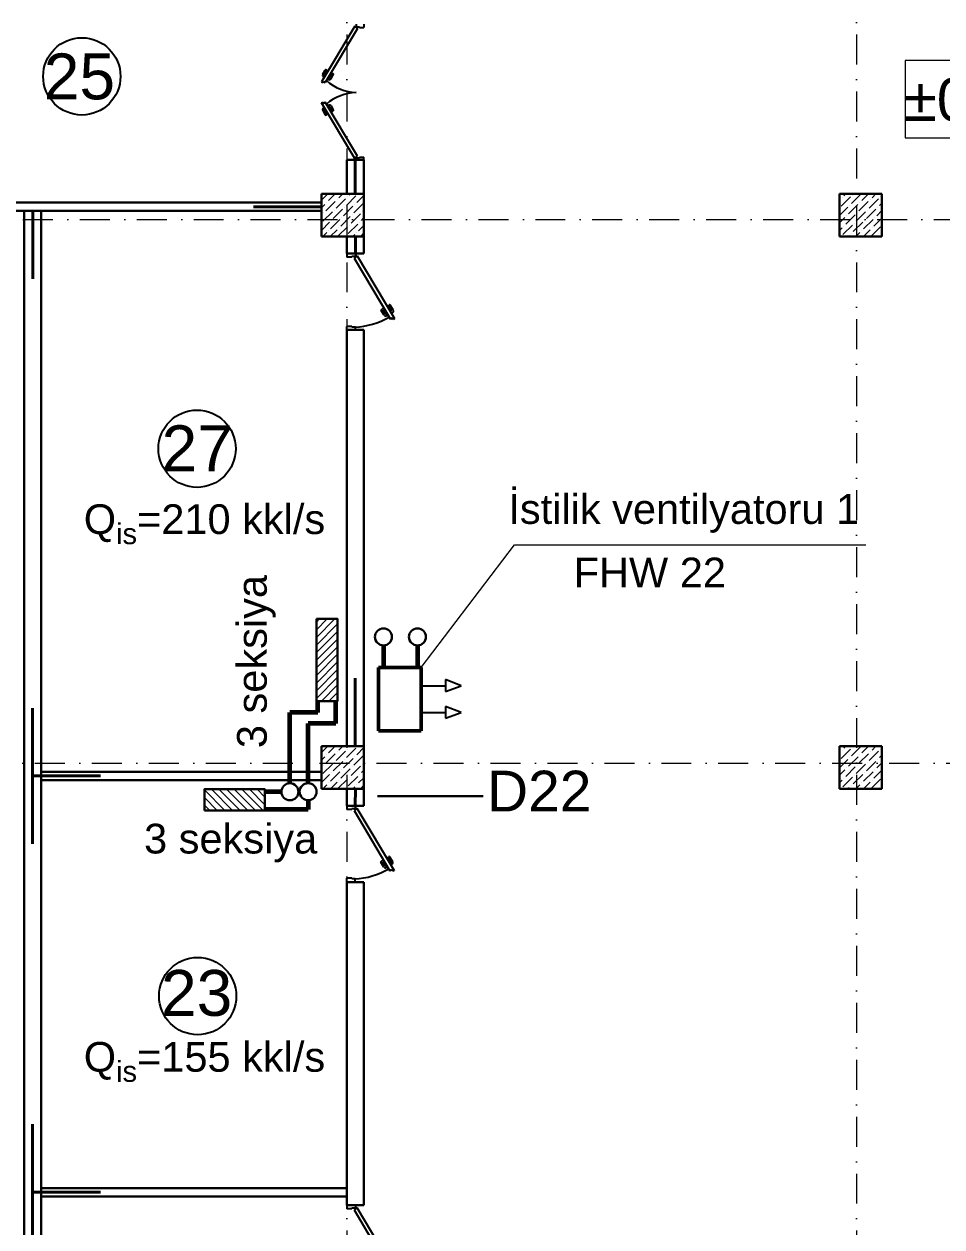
# Model space of a CAD drawing. Header units: millimetres. Extents: x 895788 to 1136524, y -21936 to 400945.
# Drawn here: x 934390 to 945195, y 161572 to 175730 of the extents above; entities that cross this region are included whole.
import ezdxf

# ---------------------------------------------------------------- set-up
doc = ezdxf.new("R2010")
doc.units = ezdxf.units.MM
doc.linetypes.add('Штрихпунктирная', pattern=[670.277762, 352.777767, -176.388884, 0, -141.111112])
doc.layers.add('0_ANNOT_Dimensions', color=7, linetype='Continuous')
doc.layers.add('0_Ном._пера__95', color=1, linetype='Continuous', lineweight=25, true_color=0xff0909)
for name, color, linetype, lineweight in [('ДВЕРИ', 7, 'Continuous', 5), ('оси_Ном._пера__1', 7, 'Continuous', 15), ('оси_Ном._пера__242_Ном._пера__1', 7, 'Continuous', 15), ('перегородка_Ном._пера__7', 7, 'Continuous', 60)]:
    doc.layers.add(name, color=color, linetype=linetype, lineweight=lineweight)
doc.styles.get("Standard").update_dxf_attribs({"font": 'arial.ttf', "height": 400})
doc.styles.add('СГЕНЕРИР_СТИЛЬ_1', font='arial.ttf')
pattern_1 = [(45, (615331.75, -339072.136), (44.9012806, -44.9012806), [])]
pattern_2 = [(315, (316159.393, 373528.406), (-44.9012806, -44.9012806), [])]

msp = doc.modelspace()

# ---------------------------------------------------------------- hatches: boundary and pattern name
at = {"linetype": 'ByBlock', "lineweight": 20, "ltscale": 1.1}
h = msp.add_hatch(dxfattribs=at)
h.set_pattern_fill('ANSI31', scale=20, angle=450, style=0)
h.set_pattern_definition(pattern_1)
h.paths.add_polyline_path([(937831.669, 168727.727), (938081.669, 168727.727), (938081.669, 167760.8), (937831.669, 167760.8)])
h = msp.add_hatch(dxfattribs=at)
h.set_pattern_fill('ANSI31', scale=20, angle=450, style=0)
h.set_pattern_definition(pattern_1)
h.paths.add_polyline_path([(937831.669, 168727.727), (938081.669, 168727.727), (938081.669, 167760.8), (937831.669, 167760.8)])
h = msp.add_hatch(dxfattribs=at)
h.set_pattern_fill('ANSI31', scale=20, angle=360, style=0)
h.set_pattern_definition(pattern_2)
h.paths.add_polyline_path([(936512.664, 166473.702), (936512.664, 166723.702), (937225.796, 166723.702), (937225.796, 166473.702)])
h = msp.add_hatch(dxfattribs=at)
h.set_pattern_fill('ANSI31', scale=20, angle=360, style=0)
h.set_pattern_definition(pattern_2)
h.paths.add_polyline_path([(936512.664, 166473.702), (936512.664, 166723.702), (937225.796, 166723.702), (937225.796, 166473.702)])

# ---------------------------------------------------------------- linework, layer by layer
at = {"color": 0, "lineweight": 30}
for p, q in [((938190.366, 174129.736), (938390.366, 174129.736)), ((938190.366, 174129.736), (938190.366, 173730.711)), ((938390.366, 173730.711), (938390.366, 174129.736)), ((938190.366, 173730.711), (938390.366, 173730.711)), ((934190.384, 173629.736), (937890.737, 173629.736)), ((937890.737, 173529.736), (934190.384, 173529.736)), ((934390.366, 154029.736), (934390.366, 173529.736)), ((934590.366, 173529.736), (934590.364, 149529.358)), ((938190.366, 173029.711), (938190.366, 173230.711)), ((938390.366, 173230.711), (938390.366, 173029.711)), ((938190.366, 173029.711), (938390.366, 173029.711)), ((938190.366, 172129.711), (938390.366, 172129.711)), ((938190.366, 167229.736), (938190.366, 172129.711)), ((938390.366, 172129.711), (938390.366, 166529.736)), ((937890.366, 166929.736), (934590.366, 166929.736)), ((934590.366, 166929.736), (934590.366, 166829.736)), ((937890.366, 166829.736), (937890.366, 166929.736)), ((934590.366, 166829.736), (937890.366, 166829.736)), ((938190.366, 166529.736), (938190.366, 166729.736)), ((938190.19, 166529.736), (938390.19, 166529.736)), ((938190.19, 165629.736), (938390.19, 165629.736)), ((938190.366, 161829.751), (938190.366, 165629.736)), ((938390.366, 165629.736), (938390.366, 161829.751)), ((938190.542, 162029.736), (934590.366, 162029.736)), ((934590.366, 162029.736), (934590.366, 161929.736)), ((938190.542, 161929.736), (938190.542, 162029.736)), ((934590.366, 161929.736), (938190.542, 161929.736)), ((938190.366, 161829.751), (938390.366, 161829.751))]:
    msp.add_line(p, q, dxfattribs=at)
at = {"lineweight": 40}
for p, q in [((938289.669, 173729.736), (938289.669, 174129.736)), ((937890.737, 173578.954), (937090.737, 173578.954)), ((934492.936, 173529.736), (934492.936, 172729.736)), ((938290.366, 173029.711), (938290.366, 173229.736)), ((938289.669, 167229.736), (938289.669, 168029.736)), ((934490.366, 166879.736), (934490.366, 167679.736)), ((935290.366, 166879.736), (934490.366, 166879.736)), ((934490.366, 166079.736), (934490.366, 166879.736)), ((938290.454, 166729.736), (938289.669, 166529.736)), ((934490.366, 161979.736), (934490.366, 162779.736)), ((935290.366, 161979.736), (934490.366, 161979.736)), ((934490.366, 161179.736), (934490.366, 161979.736))]:
    msp.add_line(p, q, dxfattribs=at)
at = {"color": 3, "lineweight": 30}
for p, q in [((938390.737, 173729.736), (937890.737, 173729.736)), ((937890.737, 173729.736), (937890.737, 173229.736)), ((938390.737, 173229.736), (938390.737, 173729.736)), ((944488.782, 173729.736), (943988.782, 173729.736)), ((943988.782, 173729.736), (943988.782, 173229.736)), ((944488.782, 173229.736), (944488.782, 173729.736)), ((937890.737, 173229.736), (938390.737, 173229.736)), ((943988.782, 173229.736), (944488.782, 173229.736)), ((938390.542, 167229.736), (937890.542, 167229.736)), ((937890.542, 167229.736), (937890.542, 166729.736)), ((938390.542, 166729.736), (938390.542, 167229.736)), ((944488.588, 167229.736), (943988.588, 167229.736)), ((943988.588, 167229.736), (943988.588, 166729.736)), ((944488.588, 166729.736), (944488.588, 167229.736)), ((937890.542, 166729.736), (938390.542, 166729.736)), ((943988.588, 166729.736), (944488.588, 166729.736))]:
    msp.add_line(p, q, dxfattribs=at)
at = {"lineweight": 9}
for p, q in [((937890.737, 173655.325), (937963.915, 173728.503)), ((937974.964, 173651.163), (938053.537, 173729.736)), ((938096.498, 173684.308), (938141.925, 173729.736)), ((938218.032, 173717.454), (938230.314, 173729.736)), ((938317.469, 173728.503), (938317.469, 173728.503)), ((944041.365, 173706.406), (944064.695, 173729.736)), ((944129.753, 173618.017), (944240.239, 173728.503)), ((944140.802, 173717.454), (944140.802, 173717.454)), ((944251.287, 173651.163), (944329.861, 173729.736)), ((944372.821, 173684.308), (944418.249, 173729.736)), ((937890.737, 173566.936), (937930.77, 173606.969)), ((937941.818, 173529.629), (938052.304, 173640.114)), ((937952.867, 173629.066), (937952.867, 173629.066)), ((938063.352, 173562.774), (938173.838, 173673.26)), ((938074.401, 173662.211), (938074.401, 173662.211)), ((938151.741, 173474.386), (938262.226, 173584.872)), ((938184.886, 173595.92), (938295.372, 173706.406)), ((938195.935, 173695.357), (938195.935, 173695.357)), ((938273.275, 173507.532), (938383.76, 173618.017)), ((938284.323, 173606.969), (938284.323, 173606.969)), ((938306.42, 173629.066), (938390.737, 173713.383)), ((943988.782, 173653.823), (943997.171, 173662.211)), ((944008.219, 173584.872), (944118.705, 173695.357)), ((944019.268, 173684.308), (944019.268, 173684.308)), ((944096.608, 173496.483), (944207.093, 173606.969)), ((944107.656, 173595.92), (944107.656, 173595.92)), ((944218.142, 173529.629), (944328.627, 173640.114)), ((944229.19, 173629.066), (944229.19, 173629.066)), ((944339.676, 173562.774), (944450.161, 173673.26)), ((944350.724, 173662.211), (944350.724, 173662.211)), ((944461.21, 173595.92), (944488.782, 173623.493)), ((944472.258, 173695.357), (944472.258, 173695.357)), ((937890.737, 173478.548), (937897.624, 173485.435)), ((937908.673, 173408.095), (938019.158, 173518.58)), ((937919.721, 173507.532), (937919.721, 173507.532)), ((938030.207, 173441.241), (938140.692, 173551.726)), ((938041.255, 173540.677), (938041.255, 173540.677)), ((938118.595, 173352.852), (938229.08, 173463.338)), ((938129.644, 173452.289), (938129.644, 173452.289)), ((938162.789, 173573.823), (938162.789, 173573.823)), ((938240.129, 173385.998), (938350.614, 173496.483)), ((938251.178, 173485.435), (938251.178, 173485.435)), ((938361.663, 173419.143), (938390.737, 173448.218)), ((938372.712, 173518.58), (938372.712, 173518.58)), ((943988.782, 173477.046), (944085.559, 173573.823)), ((943988.782, 173388.658), (944052.414, 173452.289)), ((944063.462, 173374.949), (944173.948, 173485.435)), ((944074.511, 173474.386), (944074.511, 173474.386)), ((944184.996, 173408.095), (944295.482, 173518.58)), ((944196.045, 173507.532), (944196.045, 173507.532)), ((944306.53, 173441.241), (944417.016, 173551.726)), ((944317.579, 173540.677), (944317.579, 173540.677)), ((944394.918, 173352.852), (944488.782, 173446.716)), ((944405.967, 173452.289), (944405.967, 173452.289)), ((944428.064, 173474.386), (944488.782, 173535.104)), ((944439.113, 173573.823), (944439.113, 173573.823)), ((937890.737, 173301.771), (937986.012, 173397.046)), ((937974.964, 173297.609), (937974.964, 173297.609)), ((937995.479, 173229.736), (938074.401, 173308.658)), ((937997.061, 173319.707), (938107.546, 173430.192)), ((938008.11, 173419.143), (938008.11, 173419.143)), ((938085.449, 173231.318), (938195.935, 173341.804)), ((938096.498, 173330.755), (938096.498, 173330.755)), ((938206.983, 173264.464), (938317.469, 173374.949)), ((938218.032, 173363.901), (938218.032, 173363.901)), ((938328.517, 173297.609), (938390.737, 173359.829)), ((938339.566, 173397.046), (938339.566, 173397.046)), ((943988.782, 173300.27), (944019.268, 173330.755)), ((944030.317, 173253.415), (944140.802, 173363.901)), ((944041.365, 173352.852), (944041.365, 173352.852)), ((944151.851, 173286.561), (944262.336, 173397.046)), ((944162.899, 173385.998), (944162.899, 173385.998)), ((944251.287, 173297.609), (944251.287, 173297.609)), ((944271.802, 173229.736), (944350.724, 173308.658)), ((944273.385, 173319.707), (944383.87, 173430.192)), ((944284.433, 173419.143), (944284.433, 173419.143)), ((944361.773, 173231.318), (944472.258, 173341.804)), ((944372.821, 173330.755), (944372.821, 173330.755)), ((937907.09, 173229.736), (937952.867, 173275.512)), ((938184.886, 173242.367), (938184.886, 173242.367)), ((938260.644, 173229.736), (938284.323, 173253.415)), ((938306.42, 173275.512), (938306.42, 173275.512)), ((938349.032, 173229.736), (938390.737, 173271.441)), ((944008.219, 173231.318), (944008.219, 173231.318)), ((944095.026, 173229.736), (944107.656, 173242.367)), ((944129.753, 173264.464), (944129.753, 173264.464)), ((944183.414, 173229.736), (944229.19, 173275.512)), ((944461.21, 173242.367), (944461.21, 173242.367)), ((944483.307, 173264.464), (944488.782, 173269.939)), ((937890.542, 167154.935), (937964.11, 167228.503)), ((937975.159, 167151.163), (938053.732, 167229.736)), ((938096.693, 167184.308), (938142.12, 167229.736)), ((938185.081, 167095.92), (938295.567, 167206.406)), ((938218.227, 167217.454), (938230.509, 167229.736)), ((938306.615, 167129.066), (938390.542, 167212.993)), ((938317.664, 167228.503), (938317.664, 167228.503)), ((944041.56, 167206.406), (944064.89, 167229.736)), ((944129.948, 167118.017), (944240.434, 167228.503)), ((944140.997, 167217.454), (944140.997, 167217.454)), ((944251.482, 167151.163), (944330.055, 167229.736)), ((944373.016, 167184.308), (944418.444, 167229.736)), ((937890.542, 167066.546), (937930.965, 167106.969)), ((937942.013, 167029.629), (938052.499, 167140.114)), ((937953.062, 167129.066), (937953.062, 167129.066)), ((938063.547, 167062.774), (938174.033, 167173.26)), ((938074.596, 167162.211), (938074.596, 167162.211)), ((938151.936, 166974.386), (938262.421, 167084.872)), ((938162.984, 167073.823), (938162.984, 167073.823)), ((938196.13, 167195.357), (938196.13, 167195.357)), ((938273.47, 167007.532), (938383.955, 167118.017)), ((938284.518, 167106.969), (938284.518, 167106.969)), ((943988.588, 167153.433), (943997.366, 167162.211)), ((943988.588, 166976.656), (944085.754, 167073.823)), ((944008.414, 167084.872), (944118.9, 167195.357)), ((944019.463, 167184.308), (944019.463, 167184.308)), ((944096.803, 166996.483), (944207.288, 167106.969)), ((944107.851, 167095.92), (944107.851, 167095.92)), ((944218.337, 167029.629), (944328.822, 167140.114)), ((944229.385, 167129.066), (944229.385, 167129.066)), ((944339.871, 167062.774), (944450.356, 167173.26)), ((944350.919, 167162.211), (944350.919, 167162.211)), ((944439.308, 167073.823), (944439.308, 167073.823)), ((944461.405, 167095.92), (944488.588, 167123.103)), ((944472.453, 167195.357), (944472.453, 167195.357)), ((937890.542, 166978.158), (937897.819, 166985.435)), ((937908.868, 166908.095), (938019.353, 167018.58)), ((937919.916, 167007.532), (937919.916, 167007.532)), ((937997.256, 166819.707), (938107.741, 166930.192)), ((938030.402, 166941.241), (938140.887, 167051.726)), ((938041.45, 167040.677), (938041.45, 167040.677)), ((938118.79, 166852.852), (938229.275, 166963.338)), ((938129.838, 166952.289), (938129.838, 166952.289)), ((938240.324, 166885.998), (938350.809, 166996.483)), ((938251.372, 166985.435), (938251.372, 166985.435)), ((938361.858, 166919.143), (938390.542, 166947.828)), ((938372.906, 167018.58), (938372.906, 167018.58)), ((943988.588, 166888.268), (944052.609, 166952.289)), ((944063.657, 166874.949), (944174.143, 166985.435)), ((944074.706, 166974.386), (944074.706, 166974.386)), ((944185.191, 166908.095), (944295.677, 167018.58)), ((944196.24, 167007.532), (944196.24, 167007.532)), ((944273.579, 166819.707), (944384.065, 166930.192)), ((944306.725, 166941.241), (944417.211, 167051.726)), ((944317.774, 167040.677), (944317.774, 167040.677)), ((944395.113, 166852.852), (944488.588, 166946.326)), ((944406.162, 166952.289), (944406.162, 166952.289)), ((944428.259, 166974.386), (944488.588, 167034.715)), ((937890.542, 166801.381), (937986.207, 166897.046)), ((937975.159, 166797.609), (937975.159, 166797.609)), ((937995.674, 166729.736), (938074.596, 166808.658)), ((938008.304, 166919.143), (938008.304, 166919.143)), ((938085.644, 166731.318), (938196.13, 166841.804)), ((938096.693, 166830.755), (938096.693, 166830.755)), ((938207.178, 166764.464), (938317.664, 166874.949)), ((938218.227, 166863.901), (938218.227, 166863.901)), ((938328.712, 166797.609), (938390.542, 166859.44)), ((938339.761, 166897.046), (938339.761, 166897.046)), ((943988.588, 166799.88), (944019.463, 166830.755)), ((944030.511, 166753.415), (944140.997, 166863.901)), ((944041.56, 166852.852), (944041.56, 166852.852)), ((944152.045, 166786.561), (944262.531, 166897.046)), ((944163.094, 166885.998), (944163.094, 166885.998)), ((944251.482, 166797.609), (944251.482, 166797.609)), ((944271.997, 166729.736), (944350.919, 166808.658)), ((944284.628, 166919.143), (944284.628, 166919.143)), ((944361.968, 166731.318), (944472.453, 166841.804)), ((944373.016, 166830.755), (944373.016, 166830.755)), ((937907.285, 166729.736), (937953.062, 166775.512)), ((938185.081, 166742.367), (938185.081, 166742.367)), ((938260.839, 166729.736), (938284.518, 166753.415)), ((938306.615, 166775.512), (938306.615, 166775.512)), ((938349.227, 166729.736), (938390.542, 166771.051)), ((944008.414, 166731.318), (944008.414, 166731.318)), ((944095.221, 166729.736), (944107.851, 166742.367)), ((944129.948, 166764.464), (944129.948, 166764.464)), ((944183.609, 166729.736), (944229.385, 166775.512)), ((944461.405, 166742.367), (944461.405, 166742.367)), ((944483.502, 166764.464), (944488.588, 166769.55))]:
    msp.add_line(p, q, dxfattribs=at)
at = {"lineweight": 0}
for p, q in [((939064.683, 168157.311), (940163.942, 169598.57)), ((940163.942, 169598.57), (944300.483, 169598.57))]:
    msp.add_line(p, q, dxfattribs=at)
at = {"color": 1, "lineweight": 60}
for p, q in [((938620.79, 168416.375), (938620.79, 168157.31)), ((938061.538, 167495.515), (938061.538, 167760.8)), ((937734.128, 166794.778), (937734.128, 167495.515)), ((938061.538, 167495.515), (937734.128, 167495.515)), ((937734.128, 166594.778), (937734.128, 166484.909)), ((937734.128, 166484.909), (937225.796, 166484.909))]:
    msp.add_line(p, q, dxfattribs=at)
at = {"color": 5, "lineweight": 60}
for p, q in [((939020.79, 168416.375), (939020.79, 168157.31)), ((937847.751, 167628.301), (937847.751, 167760.8)), ((937520.341, 166793.519), (937520.341, 167628.301)), ((937847.751, 167628.301), (937520.341, 167628.301)), ((937225.796, 166695.718), (937420.365, 166695.718))]:
    msp.add_line(p, q, dxfattribs=at)
at = {"lineweight": 50}
for p, q in [((938563.999, 167411.963), (938563.999, 168157.31)), ((938563.999, 168157.31), (939063.999, 168157.31)), ((939064.722, 167411.963), (939064.722, 168157.31)), ((938563.999, 167411.963), (939063.999, 167411.963))]:
    msp.add_line(p, q, dxfattribs=at)
at = {"color": 1}
for p, q in [((939063.999, 167941.489), (939351.219, 167941.489)), ((939536.007, 167940.593), (939351.219, 168013.477)), ((939351.219, 168013.477), (939351.219, 167873.312)), ((939351.219, 167873.312), (939536.007, 167940.593)), ((939536.007, 167625.74), (939351.219, 167698.624)), ((939351.219, 167698.624), (939351.219, 167558.459)), ((939063.999, 167626.636), (939351.219, 167626.636)), ((939351.219, 167558.459), (939536.007, 167625.74))]:
    msp.add_line(p, q, dxfattribs=at)
at = {"lineweight": 30}
msp.add_line((938549.616, 166641.063), (939794.272, 166641.063), dxfattribs=at)
at = {"color": 1, "linetype": 'ByBlock', "lineweight": 30, "ltscale": 1.1}
for points in [[(937831.669, 168727.727), (938081.669, 168727.727), (938081.669, 167760.8), (937831.669, 167760.8), (937831.669, 168727.727)], [(937831.669, 168727.727), (938081.669, 168727.727), (938081.669, 167760.8), (937831.669, 167760.8), (937831.669, 168727.727)], [(936512.664, 166473.702), (936512.664, 166723.702), (937225.796, 166723.702), (937225.796, 166473.702), (936512.664, 166473.702)], [(936512.664, 166473.702), (936512.664, 166723.702), (937225.796, 166723.702), (937225.796, 166473.702), (936512.664, 166473.702)]]:
    msp.add_lwpolyline(points, dxfattribs=at)
at = {"color": 0, "lineweight": 25}
for centre in [(935070.239, 175113.932), (936426.527, 170731.696), (936433.854, 164289.32)]:
    msp.add_circle(centre, 454.873, dxfattribs=at)
at = {"color": 7, "linetype": 'Continuous', "lineweight": 30, "ltscale": 50}
for centre in [(938620.79, 168516.375), (939020.79, 168516.375), (937520.341, 166693.519), (937734.128, 166694.778)]:
    msp.add_circle(centre, 100, dxfattribs=at)
at = {"layer": '0_ANNOT_Dimensions', "lineweight": 9}
for p, q in [((938190.366, 173731.336), (938190.366, 173886.637)), ((938190.366, 173731.336), (938190.366, 173886.637)), ((938390.366, 173731.336), (938390.366, 173886.637)), ((938390.366, 173731.336), (938390.366, 173886.637)), ((936680.992, 173529.513), (936982.242, 173529.513)), ((934390.366, 167858.557), (934390.366, 167557.307)), ((934390.366, 167858.557), (934390.366, 167557.307)), ((934590.366, 167740.788), (934590.366, 167557.307)), ((934590.366, 167740.788), (934590.366, 167557.307)), ((936680.992, 166929.513), (936982.242, 166929.513)), ((936680.992, 166929.513), (936982.242, 166929.513)), ((936680.992, 166829.513), (936982.242, 166829.513)), ((936680.992, 166829.513), (936982.242, 166829.513)), ((936680.992, 162029.513), (936982.242, 162029.513)), ((936680.992, 162029.513), (936982.242, 162029.513)), ((936680.992, 161929.513), (936982.242, 161929.513)), ((936680.992, 161929.513), (936982.242, 161929.513))]:
    msp.add_line(p, q, dxfattribs=at)
at = {"layer": 'ДВЕРИ', "color": 251, "lineweight": 25, "true_color": 0x636466}
for p, q in [((938283.841, 175705.432), (937893.348, 175048.115)), ((938283.841, 175705.432), (938295.639, 175698.423)), ((938301.256, 175729.736), (938301.256, 175697.819)), ((938301.256, 175729.736), (938301.256, 175697.819)), ((938390.366, 175729.736), (938390.366, 175689.839)), ((938314.066, 175678.195), (937935.803, 175041.457)), ((938295.639, 175698.423), (938291.564, 175691.563)), ((938291.564, 175691.563), (938314.066, 175678.195)), ((938301.256, 175697.819), (938338.256, 175697.819)), ((938338.256, 175697.819), (938338.256, 175689.839)), ((938338.256, 175689.839), (938389.8, 175689.839)), ((937906.025, 175138.246), (937936.163, 175188.977)), ((937915.204, 175094.446), (937944.899, 175144.433)), ((937952.601, 175179.211), (937928.15, 175138.052)), ((937944.899, 175144.433), (937948.943, 175142.03)), ((937947.098, 175191.761), (937949.816, 175190.147)), ((938014.328, 175142.541), (937989.877, 175101.382)), ((938000.629, 175082.044), (938030.767, 175132.775)), ((938027.982, 175143.71), (938025.264, 175145.325)), ((937893.349, 175048.115), (937907.071, 175039.963)), ((937907.071, 175039.963), (937915.222, 175053.683)), ((937923.891, 175109.07), (937911.594, 175116.375)), ((937919.248, 175092.044), (937915.204, 175094.446)), ((937915.222, 175053.683), (937935.8, 175041.459)), ((937930.935, 175127.117), (937933.653, 175125.502)), ((937958.413, 175068.777), (937953.694, 175071.58)), ((937988.108, 175118.764), (937958.413, 175068.777)), ((937967.1, 175083.401), (937978.758, 175076.475)), ((937978.942, 175098.597), (937976.862, 175099.833)), ((937983.426, 175121.546), (937988.108, 175118.764)), ((938283.841, 174146.179), (937893.348, 174803.496)), ((937893.349, 174803.496), (937907.071, 174811.648)), ((937906.025, 174713.366), (937936.163, 174662.635)), ((937907.071, 174811.648), (937915.222, 174797.928)), ((937923.891, 174742.542), (937911.594, 174735.236)), ((937919.248, 174759.568), (937915.204, 174757.165)), ((937915.204, 174757.165), (937944.899, 174707.178)), ((937915.222, 174797.928), (937935.8, 174810.153)), ((937952.601, 174672.4), (937928.15, 174713.559)), ((937930.935, 174724.495), (937933.653, 174726.11)), ((938314.066, 174173.416), (937935.803, 174810.155)), ((937944.899, 174707.178), (937948.943, 174709.581)), ((937958.413, 174782.834), (937953.694, 174780.031)), ((937988.108, 174732.848), (937958.413, 174782.834)), ((937967.1, 174768.211), (937978.758, 174775.137)), ((937978.942, 174753.014), (937976.862, 174751.779)), ((937983.426, 174730.066), (937988.108, 174732.848)), ((938014.328, 174709.071), (937989.877, 174750.23)), ((938000.629, 174769.567), (938030.767, 174718.836)), ((938027.982, 174707.901), (938025.264, 174706.286)), ((937947.098, 174659.85), (937949.816, 174661.465)), ((938283.841, 174146.179), (938295.639, 174153.188)), ((938291.564, 174160.048), (938314.066, 174173.416)), ((938295.639, 174153.188), (938291.564, 174160.048)), ((938301.256, 174121.876), (938301.256, 174153.793)), ((938301.256, 174121.876), (938301.256, 174153.793)), ((938301.256, 174153.793), (938338.256, 174153.793)), ((938338.256, 174153.793), (938338.256, 174161.772)), ((938338.256, 174161.772), (938389.8, 174161.772)), ((938390.366, 174121.876), (938390.366, 174161.772)), ((938190.366, 173030.711), (938190.366, 172985.794)), ((938290.69, 173030.711), (938290.69, 172994.777)), ((938290.69, 173030.711), (938290.69, 172994.777)), ((938249.034, 172985.794), (938191.003, 172985.794)), ((938290.69, 172994.777), (938249.034, 172994.777)), ((938249.034, 172994.777), (938249.034, 172985.794)), ((938301.602, 172987.735), (938276.267, 172972.684)), ((938276.267, 172972.684), (938702.132, 172255.818)), ((938310.296, 173003.348), (938297.014, 172995.458)), ((938297.014, 172995.458), (938301.602, 172987.735)), ((938310.296, 173003.348), (938749.929, 172263.314)), ((938629.148, 172301.513), (938595.217, 172358.628)), ((938598.353, 172370.939), (938601.413, 172372.757)), ((938613.725, 172369.622), (938641.253, 172323.284)), ((938648.516, 172345.985), (938643.244, 172342.853)), ((938643.244, 172342.853), (938676.677, 172286.576)), ((938653.564, 172320.149), (938655.906, 172321.54)), ((938666.896, 172303.04), (938653.771, 172295.243)), ((938683.22, 172410.907), (938710.748, 172364.569)), ((938689.415, 172425.037), (938686.355, 172423.219)), ((938691.891, 172371.753), (938687.338, 172369.048)), ((938725.323, 172315.476), (938691.891, 172371.753)), ((938735.657, 172364.787), (938701.727, 172421.902)), ((938707.613, 172352.257), (938704.553, 172350.439)), ((938715.543, 172331.939), (938729.387, 172340.164)), ((938720.77, 172312.771), (938725.323, 172315.476)), ((938190.366, 172125.613), (938190.366, 172170.464)), ((938249.034, 172170.464), (938190.366, 172170.464)), ((938249.034, 172161.48), (938249.034, 172170.464)), ((938290.69, 172161.48), (938249.034, 172161.48)), ((938290.69, 172125.613), (938290.69, 172161.48)), ((938676.677, 172286.576), (938681.989, 172289.732)), ((938725.303, 172269.583), (938702.135, 172255.82)), ((938734.479, 172254.136), (938725.303, 172269.583)), ((938749.928, 172263.314), (938734.479, 172254.136)), ((938190.19, 166529.736), (938190.19, 166485.197)), ((938289.669, 166529.736), (938289.669, 166494.105)), ((938289.669, 166529.736), (938289.669, 166494.105)), ((938309.109, 166502.604), (938295.939, 166494.78)), ((938309.109, 166502.604), (938745.04, 165768.803)), ((938248.363, 166485.197), (938190.822, 166485.197)), ((938289.669, 166494.105), (938248.363, 166494.105)), ((938248.363, 166494.105), (938248.363, 166485.197)), ((938300.489, 166487.122), (938275.367, 166472.198)), ((938275.367, 166472.198), (938697.645, 165761.37)), ((938295.939, 166494.78), (938300.489, 166487.122)), ((938625.276, 165806.68), (938591.631, 165863.313)), ((938594.74, 165875.521), (938597.775, 165877.324)), ((938609.982, 165874.215), (938637.279, 165828.267)), ((938644.481, 165850.777), (938639.253, 165847.672)), ((938639.253, 165847.672), (938672.404, 165791.869)), ((938649.487, 165825.158), (938651.808, 165826.538)), ((938662.706, 165808.194), (938649.691, 165800.462)), ((938672.404, 165791.869), (938677.672, 165794.998)), ((938678.892, 165915.153), (938706.189, 165869.205)), ((938685.036, 165929.163), (938682.001, 165927.36)), ((938687.49, 165876.328), (938682.976, 165873.646)), ((938720.641, 165820.525), (938687.49, 165876.328)), ((938730.888, 165869.421), (938697.244, 165926.055)), ((938703.08, 165856.997), (938700.045, 165855.194)), ((938710.943, 165836.85), (938724.671, 165845.005)), ((938716.127, 165817.843), (938720.641, 165820.525)), ((938190.19, 165632.261), (938190.19, 165676.734)), ((938248.363, 165676.734), (938190.19, 165676.734)), ((938248.363, 165667.826), (938248.363, 165676.734)), ((938289.669, 165667.826), (938248.363, 165667.826)), ((938289.669, 165632.261), (938289.669, 165667.826)), ((938720.621, 165775.019), (938697.648, 165761.371)), ((938729.72, 165759.702), (938720.621, 165775.019)), ((938745.039, 165768.803), (938729.72, 165759.702)), ((938190.366, 161829.751), (938190.366, 161785.212)), ((938289.845, 161829.751), (938289.845, 161794.12)), ((938289.845, 161829.751), (938289.845, 161794.12)), ((938248.54, 161785.212), (938190.998, 161785.212)), ((938289.845, 161794.12), (938248.54, 161794.12)), ((938248.54, 161794.12), (938248.54, 161785.212)), ((938300.665, 161787.136), (938275.544, 161772.213)), ((938275.544, 161772.213), (938697.822, 161061.384)), ((938309.286, 161802.619), (938296.115, 161794.795)), ((938296.115, 161794.795), (938300.665, 161787.136)), ((938309.286, 161802.619), (938745.216, 161068.817))]:
    msp.add_line(p, q, dxfattribs=at)
for centre, radius, start, end in [((937919.745, 175130.095), 15.959, 149.2867078, 239.2867078), ((937935.01, 175133.977), 7.979, 149.2867078, 239.2867078), ((937943.023, 175184.901), 7.979, 59.2867078, 149.2867078), ((937945.741, 175183.286), 7.979, 329.2867078, 59.2867078), ((938021.189, 175138.465), 7.979, 59.2867078, 149.2867078), ((938023.907, 175136.85), 7.979, 329.2867078, 59.2867078), ((938323.181, 175501.376), 575.988, 229.4762687, 267.818466), ((937986.909, 175090.195), 15.959, 239.2867078, 329.2867078), ((937983.017, 175105.457), 7.979, 239.2867078, 329.2867078), ((938325.818, 174343.49), 582.834, 92.4153599, 130.2899054), ((937919.745, 174721.516), 15.959, 120.7132922, 210.7132922), ((937935.01, 174717.635), 7.979, 120.7132922, 210.7132922), ((937986.909, 174761.416), 15.959, 30.7132922, 120.7132922), ((937983.017, 174746.154), 7.979, 30.7132922, 120.7132922), ((938021.189, 174713.146), 7.979, 210.7132922, 300.7132922), ((938023.907, 174714.761), 7.979, 300.7132922, 30.7132922), ((937943.023, 174666.71), 7.979, 210.7132922, 300.7132922), ((937945.741, 174668.325), 7.979, 300.7132922, 30.7132922), ((938602.941, 172363.216), 8.983, 120.7132922, 210.7132922), ((938606.001, 172365.034), 8.983, 30.7132922, 120.7132922), ((938644.594, 172310.689), 17.967, 210.7132922, 300.7132922), ((938648.976, 172327.872), 8.983, 210.7132922, 300.7132922), ((938690.943, 172415.495), 8.983, 120.7132922, 210.7132922), ((938694.004, 172417.313), 8.983, 30.7132922, 120.7132922), ((938703.025, 172359.981), 8.983, 300.7132922, 30.7132922), ((938720.21, 172355.61), 17.967, 300.7132922, 30.7132922), ((938228.725, 173088.994), 929.357, 273.4076549, 299.5705888), ((938689.585, 165921.505), 8.908, 30.7132922, 120.7132922), ((938599.29, 165867.863), 8.908, 120.7132922, 210.7132922), ((938602.324, 165869.666), 8.908, 30.7132922, 120.7132922), ((938640.592, 165815.779), 17.816, 210.7132922, 300.7132922), ((938644.937, 165832.817), 8.908, 210.7132922, 300.7132922), ((938686.551, 165919.702), 8.908, 120.7132922, 210.7132922), ((938698.53, 165864.655), 8.908, 300.7132922, 30.7132922), ((938715.571, 165860.322), 17.816, 300.7132922, 30.7132922), ((938228.225, 166587.528), 921.529, 273.4076549, 299.5705888)]:
    msp.add_arc(centre, radius, start, end, dxfattribs=at)
at = {"layer": 'оси_Ном._пера__1', "linetype": 'Штрихпунктирная'}
for p, q in [((938190.542, 186332.517), (938190.542, 142720.132)), ((944190.542, 186332.517), (944190.542, 142809.631)), ((917616.258, 173430.023), (968323.7, 173430.023)), ((917758.559, 167028.953), (968323.793, 167028.953))]:
    msp.add_line(p, q, dxfattribs=at)
at = {"layer": 'оси_Ном._пера__242_Ном._пера__1', "linetype": 'Continuous'}
for p, q in [((949505.897, 175300.059), (944762.193, 175300.059)), ((944762.193, 175300.059), (944762.193, 174392.185)), ((944762.193, 174392.185), (949505.897, 174392.185))]:
    msp.add_line(p, q, dxfattribs=at)

# ---------------------------------------------------------------- texts
at = {"color": 0, "lineweight": 30, "char_height": 350, "attachment_point": 1}
for s, insert in [('\\A1;{\\fArial|b0|i0|c238|p34;İstilik ventilyatoru 1}', (940091.137, 170196.699)), ('\\A1;{\\fArial|b0|i0|c238|p34;FH\\fArial|b0|i0|c0|p34;W 22}', (940859.872, 169449.94))]:
    msp.add_mtext_dynamic_manual_height_columns(s, width=4220.53446, gutter_width=1, heights=[0], dxfattribs=dict(at, insert=insert))
at = {"color": 1, "lineweight": 0, "char_height": 350, "attachment_point": 3}
for s, insert in [('\\A1;{\\fArial|b0|i0|c238|p34;\\C256;Q\\H0.7x;\\S^ is;\\H1.4286x;=210 kkl/s}', (937935.22, 170077.289)), ('\\A1;{\\fArial|b0|i0|c238|p34;\\C256;3 seksiya}', (937840.661, 166317.438)), ('\\A1;{\\fArial|b0|i0|c238|p34;\\C256;Q\\H0.7x;\\S^ is;\\H1.4286x;=155 kkl/s}', (937935.22, 163748.781))]:
    msp.add_mtext_dynamic_manual_height_columns(s, width=10701.33594, gutter_width=12.5, heights=[0], dxfattribs=dict(at, insert=insert))
at = {"color": 1, "lineweight": 0, "insert": (936897.106, 169245.49), "char_height": 350, "attachment_point": 3, "rotation": 90}
msp.add_mtext_dynamic_manual_height_columns('\\A1;{\\fArial|b0|i0|c238|p34;\\C256;3 seksiya}', width=10701.33594, gutter_width=12.5, heights=[0], dxfattribs=at)
at = {"insert": (941069.228, 166941.749), "char_height": 480, "attachment_point": 3}
msp.add_mtext_dynamic_manual_height_columns('{\\fArial|b0|i0|c238|p34;D22}', width=1030.0719, gutter_width=2000, heights=[0], dxfattribs=at)
at = {"layer": '0_Ном._пера__95', "lineweight": 50, "style": 'СГЕНЕРИР_СТИЛЬ_1'}
msp.add_text('±0.000=', height=502.6041, dxfattribs=at).set_placement((944749.542, 174590.481))
at = {"layer": 'перегородка_Ном._пера__7', "lineweight": 50, "style": 'СГЕНЕРИР_СТИЛЬ_1'}
for s, p in [('25', (934622.276, 174843.562)), ('2', (936008.982, 170466.731)), ('7', (936428.532, 170466.731)), ('23', (936002.49, 164056.236))]:
    msp.add_text(s, height=540, dxfattribs=at).set_placement(p)

doc.saveas('drawing.dxf')
